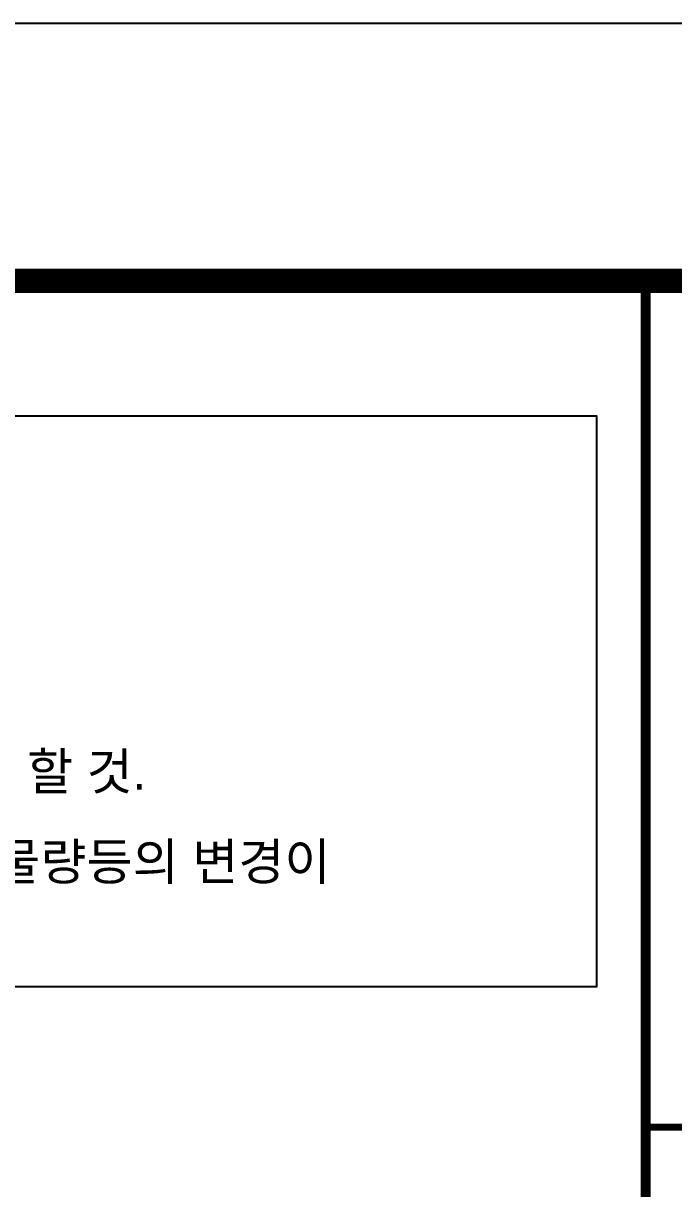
# Model space of a CAD drawing. Header units: millimetres. Extents: x 0 to 168200, y 0 to 118800.
# Drawn here: x 136545 to 147157, y 99794 to 118800 of the extents above; entities that cross this region are included whole.
import ezdxf
from ezdxf.enums import TextEntityAlignment as Align

# ---------------------------------------------------------------- set-up
doc = ezdxf.new("R2010")
doc.units = ezdxf.units.MM
doc.header["$LTSCALE"] = 200
for name, color, linetype in [('TEXT', 2, 'Continuous'), ('XR-SHEET-SHT', 5, 'Continuous'), ('범례표-1', 3, 'Continuous')]:
    doc.layers.add(name, color=color, linetype=linetype)
doc.styles.add('돋움', font='')
doc.styles.get('돋움').set_extended_font_data('Dotum')

# ---------------------------------------------------------------- blocks, each defined once
blk = doc.blocks.new('XR-SHEET')
at = {"layer": 'XR-SHEET-SHT', "color": 5}
blk.add_lwpolyline([(0, 594), (841, 594), (841, 0), (0, 0)], close=True, dxfattribs=at)
at = {"layer": 'XR-SHEET-SHT', "color": 5, "const_width": 2}
blk.add_lwpolyline([(46.5, 573), (819.5, 573), (819.5, 21), (46.5, 21)], close=True, dxfattribs=at)
at = {"layer": 'XR-SHEET-SHT', "color": 5}
for points, const_width in [([(733.5, 573), (733.5, 21)], 0.8), ([(733.5, 504), (819.5, 504)], 0.568)]:
    blk.add_lwpolyline(points, dxfattribs=dict(at, const_width=const_width))

msp = doc.modelspace()

# ---------------------------------------------------------------- linework, layer by layer
at = {"layer": '범례표-1'}
msp.add_lwpolyline([(113587.4, 112400), (145900, 112400), (145900, 103084.9), (113587.4, 103084.9)], close=True, dxfattribs=at)

# ---------------------------------------------------------------- block references
at = {"xscale": 200, "yscale": 200, "zscale": 200}
msp.add_blockref('XR-SHEET', (0, 0), dxfattribs=at)

# ---------------------------------------------------------------- texts
at = {"layer": 'TEXT', "style": '돋움'}
for s, p in [('3. 기존 장비 및 기구류는 파손이 되지 않게 주의있게 철거후 재설치 할 것.', (113976.5, 106600.1)), ('4. 발주자의 요구에 의해 경미한 변경이 있을 수 있으며, 그에 따른 물량등의 변경이', (113976.5, 105128.7))]:
    msp.add_text(s, height=600, dxfattribs=at).set_placement(p, align=Align.MIDDLE_LEFT)

doc.saveas('drawing.dxf')
